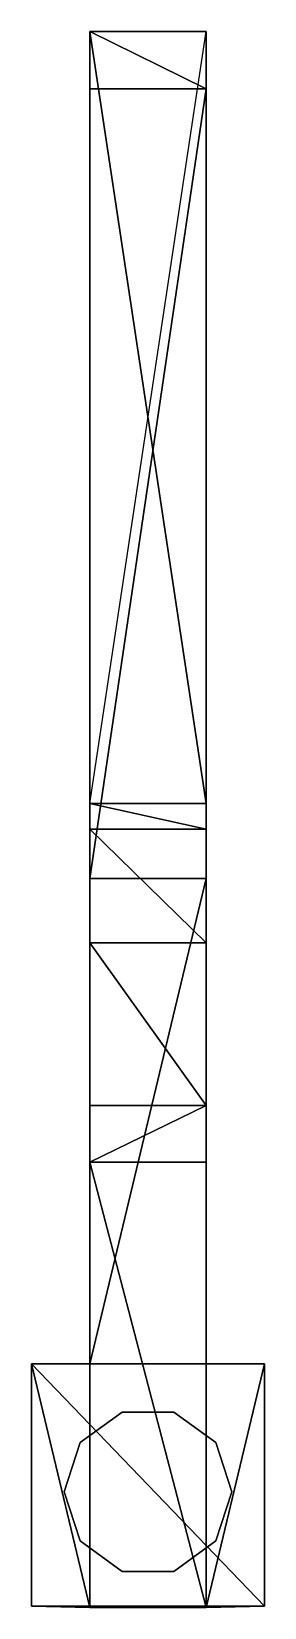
# Model space of a CAD drawing. Extents: x 0 to 420, y 0 to 136.
# Drawn here: x 0 to 20, y -0.1 to 135.5 of the extents above.
import ezdxf

# ---------------------------------------------------------------- set-up
doc = ezdxf.new("R2010")
doc.units = 0
doc.layers.add('ACESSORIO', color=253, linetype='CONTINUOUS')
doc.layers.add('ACESSORIO_DET', color=250, linetype='CONTINUOUS')

msp = doc.modelspace()

# ---------------------------------------------------------------- linework, layer by layer
at = {"layer": 'ACESSORIO'}
for points in [[(7.775078, 16.69521), (7.775078, 16.69521, -320), (4.175078, 14.07965), (7.775078, 16.69521)], [(4.175078, 14.07965), (7.775078, 16.69521, -320), (4.175078, 14.07965, -320), (4.175078, 14.07965)], [(12.22492, 16.69521), (12.22492, 16.69521, -320), (7.775078, 16.69521), (12.22492, 16.69521)], [(7.775078, 16.69521), (12.22492, 16.69521, -320), (7.775078, 16.69521, -320), (7.775078, 16.69521)], [(15.82492, 14.07965), (15.82492, 14.07965, -320), (12.22492, 16.69521), (15.82492, 14.07965)], [(12.22492, 16.69521), (15.82492, 14.07965, -320), (12.22492, 16.69521, -320), (12.22492, 16.69521)], [(4.175078, 14.07965), (4.175078, 14.07965, -320), (2.8, 9.8476), (4.175078, 14.07965)], [(2.8, 9.8476), (4.175078, 14.07965, -320), (2.8, 9.8476, -320), (2.8, 9.8476)], [(17.2, 9.8476), (17.2, 9.8476, -320), (15.82492, 14.07965), (17.2, 9.8476)], [(15.82492, 14.07965), (17.2, 9.8476, -320), (15.82492, 14.07965, -320), (15.82492, 14.07965)], [(2.8, 9.8476), (2.8, 9.8476, -320), (4.175078, 5.61555), (2.8, 9.8476)], [(4.175078, 5.61555), (2.8, 9.8476, -320), (4.175078, 5.61555, -320), (4.175078, 5.61555)], [(15.82492, 5.61555), (15.82492, 5.61555, -320), (17.2, 9.8476), (15.82492, 5.61555)], [(17.2, 9.8476), (15.82492, 5.61555, -320), (17.2, 9.8476, -320), (17.2, 9.8476)], [(4.175078, 5.61555), (4.175078, 5.61555, -320), (7.775078, 3), (4.175078, 5.61555)], [(7.775078, 3), (4.175078, 5.61555, -320), (7.775078, 3, -320), (7.775078, 3)], [(12.22492, 3), (12.22492, 3, -320), (15.82492, 5.61555), (12.22492, 3)], [(15.82492, 5.61555), (12.22492, 3, -320), (15.82492, 5.61555, -320), (15.82492, 5.61555)], [(7.775078, 3), (7.775078, 3, -320), (12.22492, 3), (7.775078, 3)], [(12.22492, 3), (7.775078, 3, -320), (12.22492, 3, -320), (12.22492, 3)]]:
    msp.add_3dface(points, dxfattribs=at)
at = {"layer": 'ACESSORIO_DET'}
for points in [[(5, 135.5022, -398.1366), (5, 69.0748, -415.9357), (15, 135.5022, -398.1366), (5, 135.5022, -398.1366)], [(5, 69.0748, -415.9357), (15, 135.5022, -398.1366), (15, 69.0748, -415.9357), (5, 69.0748, -415.9357)], [(5, 130.573, -381.483), (15, 130.573, -381.483), (5, 135.5022, -398.1366), (5, 130.573, -381.483)], [(5, 135.5022, -398.1366), (15, 130.573, -381.483), (15, 135.5022, -398.1366), (5, 135.5022, -398.1366)], [(5, 135.5022, -398.1366), (5, 69.0748, -415.9357), (5, 66.86755, -409.4266), (5, 135.5022, -398.1366)], [(5, 135.5022, -398.1366), (5, 66.86755, -409.4266), (5, 130.573, -381.483), (5, 135.5022, -398.1366)], [(5, 135.5022, -398.1366), (15, 135.5022, -398.1366), (15, 69.0748, -415.9357), (5, 135.5022, -398.1366)], [(5, 135.5022, -398.1366), (15, 69.0748, -415.9357), (5, 69.0748, -415.9357), (5, 135.5022, -398.1366)], [(15, 135.5022, -398.1366), (5, 135.5022, -398.1366), (15, 130.573, -381.483), (15, 135.5022, -398.1366)], [(15, 130.573, -381.483), (5, 135.5022, -398.1366), (5, 130.573, -381.483), (15, 130.573, -381.483)], [(15, 69.0748, -415.9357), (15, 135.5022, -398.1366), (15, 66.86755, -409.4266), (15, 69.0748, -415.9357)], [(15, 66.86755, -409.4266), (15, 135.5022, -398.1366), (15, 130.573, -381.483), (15, 66.86755, -409.4266)], [(5, 62.61406, -366.0398), (15, 62.61406, -366.0398), (15, 130.573, -381.483), (5, 62.61406, -366.0398)], [(5, 62.61406, -366.0398), (15, 130.573, -381.483), (5, 130.573, -381.483), (5, 62.61406, -366.0398)], [(5, 66.86755, -409.4266), (5, 57.0751, -409.6598), (5, 130.573, -381.483), (5, 66.86755, -409.4266)], [(5, 130.573, -381.483), (5, 57.0751, -409.6598), (5, 62.61406, -366.0398), (5, 130.573, -381.483)], [(15, 57.0751, -409.6598), (15, 66.86755, -409.4266), (15, 130.573, -381.483), (15, 57.0751, -409.6598)], [(15, 57.0751, -409.6598), (15, 130.573, -381.483), (15, 62.61406, -366.0398), (15, 57.0751, -409.6598)], [(15, 69.0748, -415.9357), (15, 66.86755, -409.4266), (5, 69.0748, -415.9357), (15, 69.0748, -415.9357)], [(5, 69.0748, -415.9357), (15, 66.86755, -409.4266), (5, 66.86755, -409.4266), (5, 69.0748, -415.9357)], [(5, 66.86755, -409.4266), (5, 69.0748, -415.9357), (15, 66.86755, -409.4266), (5, 66.86755, -409.4266)], [(15, 66.86755, -409.4266), (5, 69.0748, -415.9357), (15, 69.0748, -415.9357), (15, 66.86755, -409.4266)], [(15, 66.86755, -409.4266), (15, 57.0751, -409.6598), (5, 66.86755, -409.4266), (15, 66.86755, -409.4266)], [(5, 66.86755, -409.4266), (15, 57.0751, -409.6598), (5, 57.0751, -409.6598), (5, 66.86755, -409.4266)], [(5, 66.86755, -409.4266), (15, 66.86755, -409.4266), (15, 57.0751, -409.6598), (5, 66.86755, -409.4266)], [(5, 66.86755, -409.4266), (15, 57.0751, -409.6598), (5, 57.0751, -409.6598), (5, 66.86755, -409.4266)], [(5, 57.0751, -409.6598), (5, 38.22581, -380.083), (5, 62.61406, -366.0398), (5, 57.0751, -409.6598)], [(5, 38.22581, -380.083), (5, 20.87135, -336.5743), (5, 62.61406, -366.0398), (5, 38.22581, -380.083)], [(15, 20.87135, -336.5743), (15, 62.61406, -366.0398), (5, 20.87135, -336.5743), (15, 20.87135, -336.5743)], [(5, 20.87135, -336.5743), (15, 62.61406, -366.0398), (5, 62.61406, -366.0398), (5, 20.87135, -336.5743)], [(15, 38.22581, -380.083), (15, 57.0751, -409.6598), (15, 62.61406, -366.0398), (15, 38.22581, -380.083)], [(15, 20.87135, -336.5743), (15, 38.22581, -380.083), (15, 62.61406, -366.0398), (15, 20.87135, -336.5743)], [(5, 57.0751, -409.6598), (5, 43.08787, -393.8894), (5, 38.22581, -380.083), (5, 57.0751, -409.6598)], [(15, 57.0751, -409.6598), (15, 43.08787, -393.8894), (5, 57.0751, -409.6598), (15, 57.0751, -409.6598)], [(5, 57.0751, -409.6598), (15, 43.08787, -393.8894), (5, 43.08787, -393.8894), (5, 57.0751, -409.6598)], [(15, 43.08787, -393.8894), (15, 57.0751, -409.6598), (15, 38.22581, -380.083), (15, 43.08787, -393.8894)], [(15, 38.22581, -380.083), (5, 38.22581, -380.083), (15, 43.08787, -393.8894), (15, 38.22581, -380.083)], [(15, 43.08787, -393.8894), (5, 38.22581, -380.083), (5, 43.08787, -393.8894), (15, 43.08787, -393.8894)], [(5, 38.22581, -380.083), (5, -0.10541, -353.0257), (5, 20.87135, -336.5743), (5, 38.22581, -380.083)], [(15, -0.10541, -353.0257), (5, -0.10541, -353.0257), (5, 38.22581, -380.083), (15, -0.10541, -353.0257)], [(15, -0.10541, -353.0257), (5, 38.22581, -380.083), (15, 38.22581, -380.083), (15, -0.10541, -353.0257)], [(15, -0.10541, -353.0257), (15, 38.22581, -380.083), (15, 20.87135, -336.5743), (15, -0.10541, -353.0257)], [(20, 20.87135, -320), (0, 20.87135, -320), (20, 0, -320), (20, 20.87135, -320)], [(20, 0, -320), (0, 20.87135, -320), (0, 0, -320), (20, 0, -320)], [(5, -0.10541, -353.0257), (0, 0, -320), (0, 20.87135, -320), (5, -0.10541, -353.0257)], [(5, -0.10541, -353.0257), (0, 20.87135, -320), (5, 20.87135, -336.5743), (5, -0.10541, -353.0257)], [(0, 20.87135, -320), (20, 20.87135, -320), (15, 20.87135, -336.5743), (0, 20.87135, -320)], [(0, 20.87135, -320), (15, 20.87135, -336.5743), (5, 20.87135, -336.5743), (0, 20.87135, -320)], [(20, 0, -320), (15, -0.10541, -353.0257), (20, 20.87135, -320), (20, 0, -320)], [(20, 20.87135, -320), (15, -0.10541, -353.0257), (15, 20.87135, -336.5743), (20, 20.87135, -320)], [(20, 0, -320), (0, 0, -320), (15, -0.10541, -353.0257), (20, 0, -320)], [(15, -0.10541, -353.0257), (0, 0, -320), (5, -0.10541, -353.0257), (15, -0.10541, -353.0257)]]:
    msp.add_3dface(points, dxfattribs=at)

doc.saveas('drawing.dxf')
